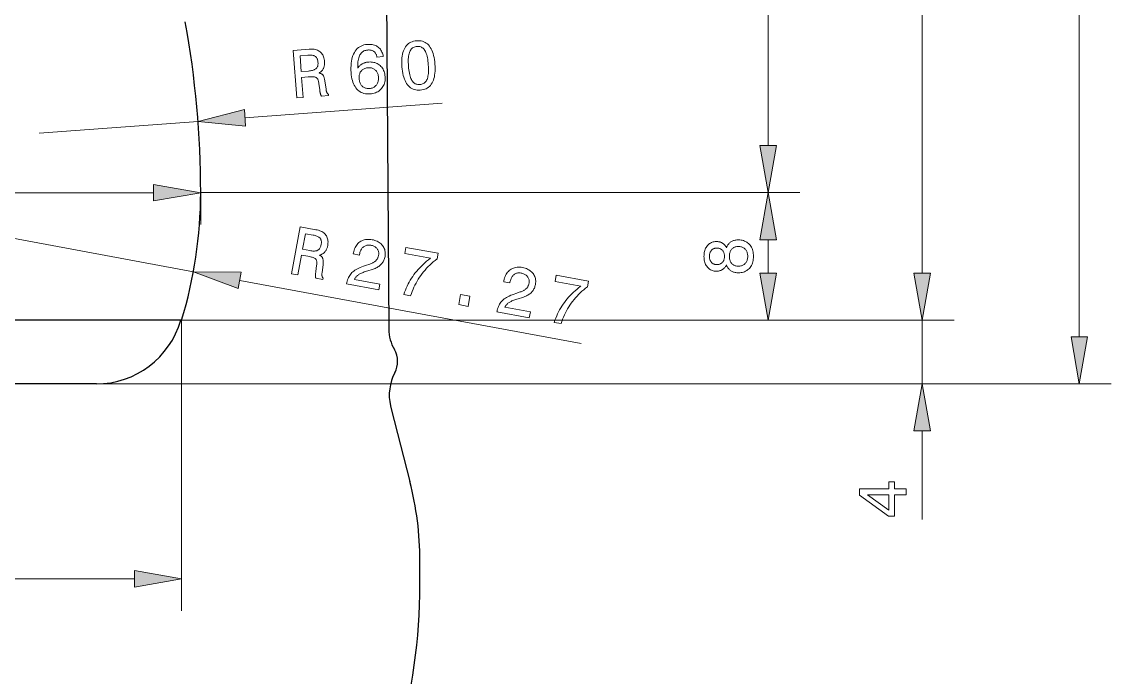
# Model space of a CAD drawing. Header units: millimetres. Extents: x 5 to 286, y 5 to 409.
# Drawn here: x 120.2 to 188.5, y 85.5 to 126.6 of the extents above; entities that cross this region are included whole.
import ezdxf

# ---------------------------------------------------------------- set-up
doc = ezdxf.new("R2010")
doc.units = ezdxf.units.MM
doc.header["$LTSCALE"] = 0.2
doc.layers.add('DIMENSIONS', color=2, linetype='Continuous')
doc.layers.add('OUTLINE', color=7, linetype='Continuous', lineweight=25)

msp = doc.modelspace()

# ---------------------------------------------------------------- linework, layer by layer
at = {"layer": 'DIMENSIONS', "lineweight": 13}
for p, q in [((176.661, 110.861), (176.661, 322.952)), ((186.516, 106.861), (186.516, 322.952)), ((166.996, 118.861), (166.996, 142.952)), ((92.468, 115.9), (128.459, 115.9)), ((104.147, 115.907), (130.958, 110.94)), ((131.414, 115.907), (168.996, 115.907)), ((131.414, 115.907), (168.996, 115.907)), ((133.863, 110.402), (155.277, 106.435)), ((130.164, 107.907), (178.661, 107.907)), ((130.164, 107.907), (168.996, 107.907)), ((130.164, 107.907), (178.661, 107.907)), ((124.872, 103.907), (188.516, 103.907)), ((124.872, 103.907), (178.661, 103.907)), ((93.668, 91.672), (127.259, 91.672))]:
    msp.add_line(p, q, dxfattribs=at)
at = {"layer": 'DIMENSIONS', "lineweight": 13, "ltscale": 0.309802}
msp.add_line((134.193, 120.595), (146.551, 121.518), dxfattribs=at)
at = {"layer": 'DIMENSIONS', "lineweight": 13, "ltscale": 0.25}
msp.add_line((121.275, 119.631), (131.247, 120.375), dxfattribs=at)
at = {"layer": 'DIMENSIONS', "lineweight": 13, "ltscale": 0.050157}
msp.add_line((131.414, 115.907), (131.414, 113.9), dxfattribs=at)
at = {"layer": 'DIMENSIONS', "lineweight": 13, "ltscale": 0.052279}
msp.add_line((166.996, 110.861), (166.996, 112.952), dxfattribs=at)
at = {"layer": 'DIMENSIONS', "lineweight": 13, "ltscale": 0.051139}
msp.add_line((176.661, 110.861), (176.661, 112.907), dxfattribs=at)
at = {"layer": 'DIMENSIONS', "lineweight": 13, "ltscale": 0.455856}
msp.add_line((130.214, 107.907), (130.214, 89.672), dxfattribs=at)
at = {"layer": 'DIMENSIONS', "lineweight": 13, "ltscale": 0.1}
msp.add_line((176.661, 103.907), (176.661, 107.907), dxfattribs=at)
at = {"layer": 'DIMENSIONS', "lineweight": 13, "ltscale": 0.138778}
msp.add_line((176.661, 95.401), (176.661, 100.952), dxfattribs=at)
at = {"layer": 'DIMENSIONS', "lineweight": 13}
for points in [[(142.86, 124.44), (142.465, 124.41), (142.456, 124.455), (142.445, 124.498), (142.431, 124.539), (142.415, 124.577), (142.398, 124.612), (142.378, 124.645), (142.356, 124.676), (142.331, 124.705), (142.305, 124.731), (142.277, 124.755), (142.246, 124.776), (142.214, 124.794), (142.179, 124.81), (142.143, 124.824), (142.105, 124.835), (142.065, 124.843), (142.023, 124.848), (141.98, 124.851), (141.934, 124.851), (141.887, 124.849), (141.823, 124.842), (141.763, 124.829), (141.706, 124.811), (141.652, 124.788), (141.602, 124.76), (141.556, 124.727), (141.513, 124.689), (141.473, 124.645), (141.437, 124.596), (141.404, 124.543), (141.375, 124.483), (141.349, 124.419), (141.327, 124.349), (141.307, 124.274), (141.291, 124.194), (141.279, 124.108), (141.27, 124.017), (141.264, 123.92), (141.261, 123.819), (141.261, 123.712), (141.285, 123.745), (141.31, 123.777), (141.335, 123.808), (141.363, 123.837), (141.391, 123.864), (141.42, 123.891), (141.451, 123.915), (141.483, 123.939), (141.517, 123.96), (141.551, 123.981), (141.587, 123.999), (141.623, 124.016), (141.661, 124.032), (141.699, 124.046), (141.739, 124.058), (141.78, 124.069), (141.821, 124.078), (141.864, 124.085), (141.907, 124.091), (141.952, 124.095), (142.035, 124.099), (142.116, 124.096), (142.194, 124.089), (142.269, 124.075), (142.341, 124.056), (142.411, 124.031), (142.478, 124), (142.542, 123.964), (142.603, 123.922), (142.662, 123.874), (142.716, 123.822), (142.766, 123.766), (142.81, 123.705), (142.849, 123.641), (142.884, 123.574), (142.913, 123.502), (142.937, 123.426), (142.957, 123.347), (142.971, 123.263), (142.98, 123.176), (142.984, 123.088), (142.982, 123.004), (142.974, 122.922), (142.96, 122.843), (142.94, 122.767), (142.914, 122.694), (142.883, 122.624), (142.846, 122.557), (142.803, 122.492), (142.753, 122.431), (142.7, 122.374), (142.642, 122.322), (142.58, 122.275), (142.514, 122.234), (142.445, 122.198), (142.372, 122.167), (142.294, 122.142), (142.213, 122.122), (142.128, 122.107), (142.039, 122.097), (141.937, 122.093), (141.838, 122.097), (141.744, 122.108), (141.654, 122.127), (141.569, 122.154), (141.488, 122.188), (141.411, 122.23), (141.339, 122.279), (141.271, 122.336), (141.207, 122.401), (141.148, 122.473), (141.095, 122.552), (141.046, 122.638), (141.003, 122.73), (140.964, 122.829), (140.931, 122.936), (140.903, 123.049), (140.88, 123.169), (140.862, 123.296), (140.849, 123.429), (140.84, 123.586), (140.838, 123.737), (140.842, 123.88), (140.853, 124.017), (140.87, 124.147), (140.894, 124.27), (140.924, 124.387), (140.961, 124.496), (141.004, 124.599), (141.054, 124.695), (141.109, 124.783), (141.17, 124.863), (141.237, 124.935), (141.309, 124.998), (141.386, 125.052), (141.469, 125.098), (141.557, 125.136), (141.651, 125.165), (141.75, 125.185), (141.854, 125.198), (141.938, 125.202), (142.019, 125.201), (142.096, 125.196), (142.17, 125.186), (142.24, 125.172), (142.308, 125.153), (142.372, 125.13), (142.433, 125.102), (142.49, 125.069), (142.544, 125.031), (142.595, 124.99), (142.641, 124.944), (142.683, 124.895), (142.721, 124.842), (142.755, 124.785), (142.784, 124.723), (142.81, 124.658), (142.831, 124.589), (142.848, 124.517)], [(144.033, 123.8), (144.024, 123.949), (144.022, 124.09), (144.025, 124.225), (144.034, 124.352), (144.049, 124.473), (144.07, 124.587), (144.096, 124.695), (144.129, 124.795), (144.167, 124.889), (144.211, 124.975), (144.261, 125.055), (144.316, 125.127), (144.377, 125.191), (144.443, 125.248), (144.515, 125.297), (144.591, 125.338), (144.674, 125.372), (144.762, 125.399), (144.855, 125.418), (144.953, 125.429), (145.053, 125.433), (145.149, 125.428), (145.24, 125.415), (145.327, 125.394), (145.409, 125.364), (145.487, 125.327), (145.561, 125.281), (145.63, 125.227), (145.695, 125.164), (145.755, 125.094), (145.811, 125.015), (145.862, 124.929), (145.909, 124.834), (145.951, 124.732), (145.988, 124.622), (146.02, 124.504), (146.048, 124.379), (146.071, 124.245), (146.09, 124.104), (146.104, 123.955), (146.112, 123.806), (146.115, 123.664), (146.112, 123.529), (146.103, 123.401), (146.088, 123.28), (146.068, 123.166), (146.042, 123.059), (146.009, 122.959), (145.972, 122.867), (145.928, 122.781), (145.879, 122.703), (145.824, 122.632), (145.763, 122.568), (145.697, 122.512), (145.626, 122.464), (145.549, 122.422), (145.466, 122.389), (145.378, 122.363), (145.284, 122.344), (145.185, 122.332), (145.085, 122.329), (144.99, 122.334), (144.9, 122.347), (144.813, 122.368), (144.731, 122.397), (144.653, 122.435), (144.579, 122.481), (144.51, 122.535), (144.445, 122.597), (144.384, 122.668), (144.327, 122.746), (144.275, 122.833), (144.229, 122.927), (144.186, 123.028), (144.149, 123.138), (144.116, 123.255), (144.088, 123.38), (144.065, 123.512), (144.046, 123.652)], [(144.445, 123.831), (144.455, 123.711), (144.468, 123.597), (144.484, 123.491), (144.502, 123.391), (144.523, 123.298), (144.546, 123.213), (144.571, 123.133), (144.6, 123.061), (144.63, 122.996), (144.664, 122.937), (144.7, 122.885), (144.739, 122.839), (144.781, 122.799), (144.826, 122.765), (144.874, 122.736), (144.925, 122.714), (144.979, 122.698), (145.036, 122.688), (145.095, 122.684), (145.158, 122.686), (145.221, 122.693), (145.28, 122.706), (145.335, 122.724), (145.386, 122.748), (145.433, 122.777), (145.476, 122.812), (145.515, 122.852), (145.55, 122.897), (145.582, 122.948), (145.609, 123.005), (145.633, 123.067), (145.653, 123.136), (145.67, 123.211), (145.683, 123.293), (145.693, 123.382), (145.699, 123.477), (145.702, 123.579), (145.701, 123.687), (145.697, 123.802), (145.689, 123.924), (145.679, 124.046), (145.666, 124.16), (145.65, 124.268), (145.632, 124.369), (145.612, 124.462), (145.589, 124.548), (145.564, 124.628), (145.536, 124.7), (145.506, 124.765), (145.473, 124.823), (145.438, 124.875), (145.399, 124.92), (145.358, 124.96), (145.313, 124.994), (145.265, 125.022), (145.214, 125.044), (145.16, 125.06), (145.103, 125.07), (145.043, 125.074), (144.98, 125.072), (144.918, 125.064), (144.859, 125.051), (144.804, 125.033), (144.753, 125.009), (144.706, 124.979), (144.663, 124.944), (144.624, 124.904), (144.588, 124.858), (144.556, 124.806), (144.528, 124.749), (144.504, 124.687), (144.484, 124.617), (144.466, 124.541), (144.453, 124.459), (144.443, 124.371), (144.436, 124.276), (144.433, 124.174), (144.433, 124.066), (144.437, 123.952)], [(137.441, 121.841), (137.218, 124.828), (138.216, 124.903), (138.303, 124.907), (138.385, 124.907), (138.464, 124.902), (138.538, 124.892), (138.609, 124.877), (138.676, 124.858), (138.739, 124.835), (138.799, 124.806), (138.854, 124.773), (138.905, 124.735), (138.953, 124.693), (138.996, 124.647), (139.034, 124.596), (139.069, 124.541), (139.099, 124.481), (139.124, 124.417), (139.146, 124.349), (139.163, 124.277), (139.176, 124.2), (139.184, 124.119), (139.187, 124.07), (139.187, 124.023), (139.185, 123.977), (139.182, 123.933), (139.176, 123.89), (139.168, 123.848), (139.158, 123.808), (139.146, 123.769), (139.131, 123.731), (139.115, 123.695), (139.097, 123.66), (139.076, 123.627), (139.054, 123.595), (139.029, 123.564), (139.003, 123.535), (138.974, 123.508), (138.943, 123.482), (138.911, 123.457), (138.876, 123.434), (138.839, 123.412), (138.872, 123.404), (138.903, 123.394), (138.932, 123.383), (138.959, 123.371), (138.985, 123.357), (139.009, 123.342), (139.031, 123.326), (139.051, 123.308), (139.07, 123.289), (139.087, 123.269), (139.102, 123.246), (139.117, 123.22), (139.131, 123.191), (139.144, 123.158), (139.156, 123.121), (139.168, 123.081), (139.179, 123.038), (139.189, 122.992), (139.198, 122.941), (139.206, 122.888), (139.274, 122.405), (139.278, 122.374), (139.283, 122.345), (139.288, 122.318), (139.294, 122.293), (139.299, 122.269), (139.305, 122.247), (139.311, 122.227), (139.318, 122.208), (139.324, 122.191), (139.331, 122.176), (139.338, 122.162), (139.346, 122.149), (139.355, 122.137), (139.364, 122.125), (139.374, 122.115), (139.384, 122.104), (139.395, 122.095), (139.407, 122.087), (139.419, 122.079), (139.432, 122.072), (139.438, 121.99), (138.986, 121.956), (138.979, 121.966), (138.973, 121.977), (138.967, 121.988), (138.961, 122.001), (138.955, 122.015), (138.949, 122.029), (138.943, 122.045), (138.938, 122.061), (138.932, 122.079), (138.927, 122.098), (138.922, 122.117), (138.916, 122.138), (138.911, 122.161), (138.906, 122.185), (138.902, 122.21), (138.897, 122.236), (138.892, 122.264), (138.887, 122.293), (138.883, 122.324), (138.878, 122.356), (138.828, 122.741), (138.82, 122.797), (138.81, 122.849), (138.798, 122.897), (138.786, 122.94), (138.772, 122.98), (138.756, 123.015), (138.739, 123.046), (138.721, 123.072), (138.701, 123.095), (138.68, 123.113), (138.655, 123.128), (138.624, 123.141), (138.587, 123.151), (138.543, 123.16), (138.494, 123.166), (138.439, 123.169), (138.377, 123.171), (138.309, 123.17), (138.236, 123.168), (138.156, 123.163), (137.746, 123.132), (137.84, 121.871)], [(138.132, 124.529), (137.644, 124.492), (137.719, 123.498), (138.179, 123.532), (138.247, 123.538), (138.311, 123.547), (138.37, 123.557), (138.425, 123.569), (138.475, 123.583), (138.521, 123.6), (138.562, 123.618), (138.599, 123.638), (138.632, 123.66), (138.66, 123.684), (138.685, 123.711), (138.706, 123.74), (138.725, 123.773), (138.74, 123.808), (138.753, 123.846), (138.762, 123.887), (138.769, 123.931), (138.772, 123.978), (138.773, 124.027), (138.77, 124.079), (138.765, 124.131), (138.757, 124.179), (138.747, 124.224), (138.734, 124.266), (138.719, 124.304), (138.701, 124.34), (138.681, 124.372), (138.658, 124.401), (138.633, 124.426), (138.605, 124.449), (138.574, 124.468), (138.54, 124.485), (138.502, 124.5), (138.46, 124.512), (138.414, 124.521), (138.365, 124.528), (138.313, 124.532), (138.256, 124.533), (138.196, 124.532)], [(142.564, 123.141), (142.558, 123.198), (142.549, 123.253), (142.537, 123.304), (142.522, 123.354), (142.504, 123.401), (142.483, 123.445), (142.459, 123.486), (142.431, 123.525), (142.401, 123.562), (142.367, 123.595), (142.331, 123.626), (142.294, 123.653), (142.254, 123.677), (142.213, 123.696), (142.17, 123.712), (142.126, 123.725), (142.079, 123.734), (142.031, 123.739), (141.981, 123.74), (141.93, 123.738), (141.872, 123.732), (141.817, 123.723), (141.766, 123.71), (141.717, 123.695), (141.67, 123.676), (141.627, 123.653), (141.586, 123.628), (141.548, 123.599), (141.513, 123.567), (141.481, 123.531), (141.452, 123.493), (141.426, 123.453), (141.404, 123.41), (141.386, 123.365), (141.371, 123.318), (141.36, 123.268), (141.352, 123.216), (141.347, 123.162), (141.347, 123.105), (141.349, 123.046), (141.355, 122.987), (141.364, 122.931), (141.377, 122.878), (141.392, 122.827), (141.411, 122.779), (141.432, 122.734), (141.457, 122.692), (141.485, 122.652), (141.516, 122.615), (141.55, 122.581), (141.587, 122.55), (141.625, 122.523), (141.666, 122.499), (141.709, 122.479), (141.754, 122.463), (141.801, 122.451), (141.85, 122.442), (141.901, 122.437), (141.955, 122.435), (142.01, 122.438), (142.063, 122.443), (142.113, 122.453), (142.161, 122.465), (142.207, 122.482), (142.25, 122.501), (142.291, 122.525), (142.33, 122.551), (142.366, 122.581), (142.401, 122.615), (142.433, 122.652), (142.461, 122.692), (142.487, 122.734), (142.509, 122.778), (142.527, 122.824), (142.542, 122.871), (142.554, 122.921), (142.561, 122.973), (142.566, 123.027), (142.567, 123.083)], [(134.155, 121.115), (131.247, 120.375), (134.232, 120.076)], [(166.475, 118.861), (166.996, 115.907), (167.517, 118.861)], [(128.459, 115.379), (131.414, 115.9), (128.459, 116.421)], [(167.517, 112.952), (166.996, 115.907), (166.475, 112.952)], [(137.112, 110.817), (137.658, 113.763), (138.643, 113.58), (138.727, 113.563), (138.807, 113.541), (138.881, 113.516), (138.951, 113.488), (139.016, 113.456), (139.076, 113.42), (139.131, 113.381), (139.181, 113.339), (139.226, 113.293), (139.266, 113.243), (139.301, 113.19), (139.331, 113.134), (139.355, 113.075), (139.374, 113.013), (139.388, 112.948), (139.397, 112.88), (139.4, 112.808), (139.398, 112.734), (139.391, 112.656), (139.378, 112.576), (139.369, 112.528), (139.357, 112.483), (139.344, 112.439), (139.329, 112.397), (139.312, 112.357), (139.294, 112.318), (139.274, 112.282), (139.252, 112.247), (139.229, 112.214), (139.204, 112.184), (139.177, 112.155), (139.149, 112.128), (139.119, 112.102), (139.087, 112.079), (139.054, 112.058), (139.02, 112.039), (138.983, 112.021), (138.946, 112.006), (138.906, 111.992), (138.865, 111.981), (138.894, 111.964), (138.922, 111.947), (138.947, 111.929), (138.971, 111.91), (138.992, 111.89), (139.011, 111.87), (139.028, 111.848), (139.044, 111.826), (139.057, 111.803), (139.068, 111.779), (139.077, 111.753), (139.085, 111.724), (139.091, 111.692), (139.095, 111.657), (139.098, 111.618), (139.099, 111.577), (139.098, 111.532), (139.096, 111.485), (139.092, 111.434), (139.086, 111.38), (139.028, 110.895), (139.025, 110.865), (139.022, 110.836), (139.02, 110.808), (139.019, 110.782), (139.019, 110.758), (139.019, 110.735), (139.019, 110.714), (139.021, 110.694), (139.023, 110.676), (139.026, 110.66), (139.029, 110.645), (139.033, 110.63), (139.039, 110.616), (139.044, 110.602), (139.051, 110.589), (139.059, 110.577), (139.067, 110.565), (139.076, 110.554), (139.086, 110.543), (139.096, 110.533), (139.082, 110.452), (138.636, 110.535), (138.632, 110.546), (138.629, 110.558), (138.625, 110.571), (138.623, 110.585), (138.62, 110.599), (138.619, 110.615), (138.617, 110.632), (138.616, 110.649), (138.615, 110.668), (138.615, 110.687), (138.615, 110.707), (138.615, 110.729), (138.616, 110.752), (138.617, 110.776), (138.619, 110.802), (138.621, 110.829), (138.623, 110.857), (138.626, 110.886), (138.63, 110.917), (138.633, 110.949), (138.683, 111.335), (138.689, 111.391), (138.693, 111.444), (138.694, 111.493), (138.693, 111.538), (138.689, 111.579), (138.683, 111.617), (138.675, 111.651), (138.664, 111.682), (138.65, 111.709), (138.635, 111.732), (138.614, 111.753), (138.587, 111.773), (138.554, 111.792), (138.514, 111.811), (138.468, 111.83), (138.416, 111.848), (138.357, 111.865), (138.291, 111.882), (138.219, 111.898), (138.141, 111.913), (137.736, 111.988), (137.506, 110.744)], [(138.466, 113.24), (137.985, 113.329), (137.803, 112.349), (138.257, 112.265), (138.325, 112.253), (138.388, 112.245), (138.448, 112.24), (138.504, 112.238), (138.556, 112.239), (138.605, 112.243), (138.65, 112.25), (138.691, 112.26), (138.728, 112.273), (138.761, 112.289), (138.792, 112.309), (138.82, 112.332), (138.846, 112.358), (138.87, 112.388), (138.892, 112.422), (138.912, 112.459), (138.929, 112.5), (138.944, 112.544), (138.958, 112.592), (138.968, 112.643), (138.977, 112.694), (138.981, 112.743), (138.983, 112.789), (138.981, 112.832), (138.976, 112.874), (138.968, 112.912), (138.957, 112.948), (138.942, 112.982), (138.924, 113.013), (138.903, 113.042), (138.878, 113.069), (138.849, 113.094), (138.816, 113.118), (138.778, 113.14), (138.737, 113.161), (138.691, 113.18), (138.641, 113.197), (138.587, 113.213), (138.528, 113.227)], [(140.562, 110.178), (140.565, 110.191), (140.583, 110.276), (140.604, 110.358), (140.629, 110.437), (140.658, 110.511), (140.69, 110.583), (140.725, 110.65), (140.764, 110.714), (140.807, 110.774), (140.853, 110.831), (140.903, 110.884), (140.958, 110.934), (141.019, 110.983), (141.087, 111.031), (141.161, 111.078), (141.242, 111.123), (141.33, 111.167), (141.424, 111.209), (141.524, 111.251), (141.631, 111.291), (141.745, 111.329), (142.021, 111.42), (142.069, 111.436), (142.116, 111.454), (142.159, 111.473), (142.201, 111.492), (142.24, 111.513), (142.277, 111.535), (142.312, 111.558), (142.344, 111.582), (142.374, 111.607), (142.401, 111.633), (142.427, 111.66), (142.45, 111.689), (142.472, 111.72), (142.492, 111.751), (142.51, 111.784), (142.526, 111.819), (142.54, 111.855), (142.552, 111.892), (142.563, 111.931), (142.571, 111.972), (142.578, 112.018), (142.581, 112.063), (142.581, 112.107), (142.578, 112.149), (142.57, 112.191), (142.559, 112.231), (142.545, 112.27), (142.527, 112.308), (142.506, 112.344), (142.481, 112.38), (142.452, 112.413), (142.422, 112.444), (142.388, 112.473), (142.352, 112.499), (142.313, 112.522), (142.271, 112.544), (142.227, 112.562), (142.18, 112.578), (142.13, 112.592), (142.077, 112.603), (142.024, 112.611), (141.973, 112.615), (141.924, 112.615), (141.876, 112.61), (141.83, 112.602), (141.785, 112.59), (141.742, 112.573), (141.7, 112.552), (141.66, 112.528), (141.622, 112.499), (141.585, 112.467), (141.551, 112.431), (141.52, 112.392), (141.492, 112.35), (141.466, 112.304), (141.442, 112.255), (141.421, 112.203), (141.403, 112.147), (141.387, 112.088), (141.374, 112.026), (141.368, 111.991), (140.982, 112.062), (140.993, 112.122), (141.013, 112.213), (141.037, 112.299), (141.066, 112.38), (141.099, 112.457), (141.137, 112.528), (141.179, 112.595), (141.227, 112.656), (141.278, 112.713), (141.335, 112.765), (141.395, 112.812), (141.46, 112.854), (141.527, 112.889), (141.597, 112.919), (141.67, 112.942), (141.746, 112.959), (141.824, 112.97), (141.905, 112.974), (141.989, 112.973), (142.076, 112.965), (142.165, 112.952), (142.25, 112.933), (142.331, 112.911), (142.407, 112.884), (142.48, 112.853), (142.548, 112.818), (142.611, 112.779), (142.671, 112.735), (142.726, 112.687), (142.777, 112.635), (142.824, 112.579), (142.866, 112.519), (142.902, 112.458), (142.931, 112.394), (142.955, 112.329), (142.973, 112.261), (142.986, 112.191), (142.992, 112.12), (142.992, 112.046), (142.986, 111.97), (142.975, 111.893), (142.962, 111.833), (142.946, 111.775), (142.928, 111.719), (142.907, 111.666), (142.882, 111.614), (142.855, 111.565), (142.825, 111.517), (142.792, 111.472), (142.757, 111.429), (142.718, 111.388), (142.677, 111.349), (142.632, 111.312), (142.584, 111.276), (142.534, 111.243), (142.48, 111.211), (142.423, 111.181), (142.363, 111.153), (142.299, 111.127), (142.233, 111.103), (142.164, 111.08), (141.892, 111), (141.816, 110.976), (141.744, 110.952), (141.677, 110.928), (141.614, 110.904), (141.555, 110.88), (141.5, 110.856), (141.449, 110.832), (141.402, 110.808), (141.359, 110.784), (141.321, 110.76), (141.285, 110.735), (141.252, 110.71), (141.22, 110.683), (141.191, 110.655), (141.163, 110.626), (141.138, 110.596), (141.114, 110.565), (141.092, 110.532), (141.073, 110.499), (141.055, 110.464), (142.655, 110.168), (142.588, 109.803)], [(164.381, 111.37), (164.362, 111.331), (164.342, 111.295), (164.32, 111.26), (164.298, 111.227), (164.274, 111.197), (164.248, 111.168), (164.222, 111.141), (164.194, 111.116), (164.165, 111.094), (164.134, 111.073), (164.102, 111.054), (164.069, 111.037), (164.034, 111.022), (163.998, 111.009), (163.96, 110.999), (163.921, 110.99), (163.881, 110.983), (163.839, 110.978), (163.795, 110.975), (163.75, 110.974), (163.683, 110.976), (163.618, 110.984), (163.556, 110.997), (163.496, 111.015), (163.439, 111.038), (163.384, 111.067), (163.332, 111.1), (163.283, 111.139), (163.236, 111.183), (163.192, 111.232), (163.151, 111.285), (163.114, 111.342), (163.082, 111.401), (163.054, 111.464), (163.03, 111.53), (163.011, 111.598), (162.996, 111.671), (162.985, 111.746), (162.979, 111.824), (162.977, 111.906), (162.979, 111.987), (162.985, 112.066), (162.996, 112.142), (163.011, 112.214), (163.03, 112.283), (163.054, 112.348), (163.082, 112.411), (163.114, 112.47), (163.151, 112.526), (163.192, 112.579), (163.236, 112.628), (163.283, 112.671), (163.332, 112.71), (163.384, 112.743), (163.439, 112.771), (163.496, 112.794), (163.556, 112.812), (163.618, 112.825), (163.683, 112.833), (163.75, 112.835), (163.796, 112.834), (163.839, 112.831), (163.882, 112.827), (163.922, 112.82), (163.962, 112.811), (164, 112.8), (164.036, 112.788), (164.071, 112.773), (164.104, 112.757), (164.136, 112.738), (164.167, 112.718), (164.196, 112.695), (164.224, 112.671), (164.25, 112.644), (164.275, 112.616), (164.299, 112.585), (164.322, 112.552), (164.343, 112.517), (164.362, 112.48), (164.381, 112.441), (164.4, 112.489), (164.422, 112.535), (164.445, 112.578), (164.471, 112.619), (164.498, 112.657), (164.528, 112.693), (164.559, 112.727), (164.593, 112.758), (164.628, 112.787), (164.665, 112.813), (164.705, 112.837), (164.746, 112.858), (164.788, 112.877), (164.833, 112.893), (164.879, 112.907), (164.927, 112.919), (164.976, 112.927), (165.028, 112.934), (165.081, 112.937), (165.135, 112.939), (165.22, 112.936), (165.301, 112.927), (165.379, 112.914), (165.453, 112.894), (165.524, 112.869), (165.591, 112.838), (165.655, 112.802), (165.715, 112.76), (165.772, 112.712), (165.825, 112.659), (165.874, 112.601), (165.917, 112.54), (165.956, 112.474), (165.989, 112.405), (166.018, 112.331), (166.041, 112.254), (166.059, 112.173), (166.072, 112.088), (166.079, 111.999), (166.082, 111.906), (166.079, 111.813), (166.072, 111.724), (166.059, 111.639), (166.041, 111.558), (166.018, 111.48), (165.989, 111.407), (165.956, 111.338), (165.917, 111.272), (165.874, 111.211), (165.825, 111.153), (165.772, 111.1), (165.715, 111.053), (165.655, 111.011), (165.591, 110.975), (165.524, 110.944), (165.453, 110.919), (165.379, 110.9), (165.301, 110.886), (165.22, 110.877), (165.135, 110.875), (165.081, 110.876), (165.028, 110.88), (164.976, 110.886), (164.927, 110.895), (164.879, 110.906), (164.833, 110.92), (164.788, 110.936), (164.746, 110.955), (164.705, 110.976), (164.665, 111), (164.628, 111.026), (164.593, 111.055), (164.559, 111.086), (164.528, 111.12), (164.498, 111.155), (164.471, 111.194), (164.445, 111.234), (164.422, 111.277), (164.4, 111.322)], [(144.153, 109.513), (144.2, 109.65), (144.251, 109.785), (144.305, 109.917), (144.363, 110.046), (144.425, 110.173), (144.491, 110.296), (144.56, 110.417), (144.632, 110.536), (144.709, 110.651), (144.789, 110.764), (144.873, 110.875), (144.961, 110.984), (145.053, 111.09), (145.15, 111.195), (145.252, 111.298), (145.357, 111.399), (145.467, 111.499), (145.582, 111.596), (145.7, 111.691), (145.824, 111.785), (144.211, 112.084), (144.283, 112.471), (146.304, 112.097), (146.238, 111.745), (146.119, 111.653), (146.004, 111.558), (145.893, 111.461), (145.785, 111.362), (145.681, 111.26), (145.581, 111.156), (145.485, 111.05), (145.393, 110.941), (145.305, 110.829), (145.22, 110.715), (145.139, 110.599), (145.062, 110.48), (144.989, 110.358), (144.92, 110.234), (144.854, 110.107), (144.792, 109.978), (144.734, 109.846), (144.679, 109.711), (144.629, 109.574), (144.582, 109.434)], [(163.784, 111.385), (163.826, 111.386), (163.867, 111.391), (163.906, 111.398), (163.943, 111.408), (163.978, 111.42), (164.012, 111.436), (164.044, 111.455), (164.074, 111.476), (164.103, 111.5), (164.13, 111.527), (164.155, 111.557), (164.177, 111.588), (164.196, 111.621), (164.213, 111.656), (164.228, 111.693), (164.24, 111.732), (164.249, 111.772), (164.255, 111.815), (164.259, 111.859), (164.261, 111.906), (164.259, 111.952), (164.255, 111.997), (164.249, 112.04), (164.24, 112.081), (164.228, 112.12), (164.213, 112.157), (164.196, 112.192), (164.177, 112.225), (164.155, 112.257), (164.13, 112.286), (164.103, 112.313), (164.074, 112.337), (164.044, 112.359), (164.012, 112.377), (163.978, 112.393), (163.943, 112.406), (163.906, 112.416), (163.867, 112.423), (163.826, 112.427), (163.784, 112.428), (163.742, 112.427), (163.702, 112.423), (163.663, 112.416), (163.627, 112.406), (163.592, 112.394), (163.559, 112.378), (163.528, 112.36), (163.499, 112.339), (163.471, 112.316), (163.446, 112.289), (163.422, 112.26), (163.401, 112.229), (163.383, 112.196), (163.367, 112.161), (163.353, 112.124), (163.342, 112.084), (163.333, 112.043), (163.327, 111.999), (163.324, 111.953), (163.322, 111.906), (163.324, 111.858), (163.327, 111.813), (163.333, 111.769), (163.342, 111.728), (163.353, 111.689), (163.367, 111.652), (163.383, 111.617), (163.401, 111.584), (163.422, 111.553), (163.446, 111.524), (163.471, 111.498), (163.499, 111.474), (163.528, 111.453), (163.559, 111.435), (163.592, 111.42), (163.627, 111.407), (163.663, 111.397), (163.702, 111.39), (163.742, 111.386)], [(165.127, 111.29), (165.181, 111.292), (165.232, 111.297), (165.281, 111.305), (165.328, 111.317), (165.372, 111.331), (165.415, 111.35), (165.454, 111.371), (165.492, 111.396), (165.527, 111.424), (165.56, 111.456), (165.59, 111.49), (165.618, 111.526), (165.641, 111.566), (165.662, 111.607), (165.68, 111.651), (165.694, 111.697), (165.705, 111.746), (165.713, 111.797), (165.718, 111.85), (165.719, 111.906), (165.718, 111.962), (165.713, 112.015), (165.705, 112.067), (165.694, 112.116), (165.68, 112.162), (165.662, 112.206), (165.641, 112.248), (165.618, 112.287), (165.59, 112.324), (165.56, 112.358), (165.527, 112.389), (165.492, 112.417), (165.454, 112.442), (165.415, 112.464), (165.372, 112.482), (165.328, 112.497), (165.281, 112.508), (165.232, 112.517), (165.181, 112.522), (165.127, 112.523), (165.077, 112.522), (165.029, 112.517), (164.984, 112.509), (164.94, 112.497), (164.899, 112.482), (164.859, 112.464), (164.822, 112.443), (164.787, 112.418), (164.754, 112.39), (164.723, 112.359), (164.695, 112.325), (164.67, 112.288), (164.647, 112.249), (164.628, 112.207), (164.612, 112.163), (164.598, 112.117), (164.588, 112.068), (164.581, 112.016), (164.576, 111.962), (164.575, 111.906), (164.576, 111.849), (164.581, 111.796), (164.588, 111.745), (164.598, 111.696), (164.612, 111.649), (164.628, 111.606), (164.647, 111.564), (164.67, 111.525), (164.695, 111.489), (164.723, 111.454), (164.754, 111.423), (164.787, 111.395), (164.822, 111.371), (164.859, 111.349), (164.899, 111.331), (164.94, 111.316), (164.984, 111.305), (165.029, 111.297), (165.077, 111.292)], [(133.958, 110.914), (130.958, 110.94), (133.768, 109.89)], [(149.996, 108.431), (149.999, 108.443), (150.017, 108.529), (150.038, 108.611), (150.063, 108.689), (150.092, 108.764), (150.124, 108.835), (150.159, 108.902), (150.199, 108.966), (150.241, 109.027), (150.287, 109.083), (150.337, 109.136), (150.392, 109.187), (150.453, 109.236), (150.521, 109.284), (150.595, 109.33), (150.676, 109.375), (150.764, 109.419), (150.858, 109.462), (150.958, 109.503), (151.065, 109.543), (151.179, 109.582), (151.455, 109.672), (151.503, 109.689), (151.55, 109.706), (151.593, 109.725), (151.635, 109.745), (151.674, 109.766), (151.711, 109.787), (151.746, 109.81), (151.778, 109.834), (151.808, 109.859), (151.835, 109.886), (151.861, 109.913), (151.884, 109.942), (151.906, 109.972), (151.926, 110.004), (151.944, 110.037), (151.96, 110.071), (151.974, 110.107), (151.986, 110.145), (151.997, 110.184), (152.005, 110.224), (152.012, 110.27), (152.015, 110.315), (152.015, 110.359), (152.012, 110.402), (152.004, 110.443), (151.993, 110.483), (151.979, 110.522), (151.961, 110.56), (151.94, 110.597), (151.915, 110.632), (151.886, 110.666), (151.856, 110.697), (151.822, 110.725), (151.786, 110.751), (151.747, 110.775), (151.705, 110.796), (151.661, 110.815), (151.614, 110.831), (151.564, 110.845), (151.511, 110.856), (151.458, 110.864), (151.407, 110.867), (151.358, 110.867), (151.31, 110.863), (151.264, 110.854), (151.219, 110.842), (151.176, 110.826), (151.134, 110.805), (151.094, 110.78), (151.056, 110.752), (151.019, 110.719), (150.985, 110.683), (150.954, 110.644), (150.926, 110.602), (150.9, 110.556), (150.876, 110.507), (150.855, 110.455), (150.837, 110.4), (150.821, 110.341), (150.808, 110.278), (150.802, 110.243), (150.416, 110.315), (150.427, 110.375), (150.447, 110.466), (150.471, 110.552), (150.5, 110.633), (150.533, 110.709), (150.571, 110.78), (150.613, 110.847), (150.661, 110.909), (150.712, 110.966), (150.769, 111.018), (150.829, 111.065), (150.894, 111.106), (150.961, 111.142), (151.031, 111.171), (151.104, 111.194), (151.18, 111.211), (151.258, 111.222), (151.339, 111.227), (151.423, 111.225), (151.51, 111.218), (151.599, 111.204), (151.684, 111.186), (151.765, 111.163), (151.841, 111.137), (151.914, 111.106), (151.982, 111.07), (152.045, 111.031), (152.105, 110.987), (152.16, 110.94), (152.211, 110.887), (152.258, 110.831), (152.3, 110.772), (152.336, 110.71), (152.366, 110.647), (152.389, 110.581), (152.407, 110.513), (152.42, 110.444), (152.426, 110.372), (152.426, 110.298), (152.42, 110.223), (152.409, 110.145), (152.396, 110.085), (152.38, 110.027), (152.362, 109.972), (152.341, 109.918), (152.316, 109.866), (152.289, 109.817), (152.259, 109.77), (152.226, 109.724), (152.191, 109.681), (152.152, 109.64), (152.111, 109.601), (152.066, 109.564), (152.018, 109.529), (151.968, 109.495), (151.914, 109.463), (151.857, 109.434), (151.797, 109.406), (151.733, 109.379), (151.667, 109.355), (151.598, 109.332), (151.326, 109.252), (151.25, 109.228), (151.178, 109.204), (151.111, 109.181), (151.048, 109.157), (150.989, 109.133), (150.934, 109.109), (150.883, 109.085), (150.836, 109.061), (150.793, 109.037), (150.755, 109.013), (150.719, 108.988), (150.686, 108.962), (150.654, 108.935), (150.625, 108.907), (150.597, 108.878), (150.572, 108.848), (150.548, 108.817), (150.526, 108.785), (150.507, 108.751), (150.489, 108.717), (152.089, 108.42), (152.022, 108.055)], [(153.587, 107.765), (153.634, 107.903), (153.685, 108.037), (153.739, 108.169), (153.797, 108.298), (153.859, 108.425), (153.925, 108.549), (153.994, 108.67), (154.066, 108.788), (154.143, 108.904), (154.223, 109.017), (154.307, 109.127), (154.395, 109.236), (154.487, 109.343), (154.584, 109.448), (154.686, 109.551), (154.791, 109.652), (154.901, 109.751), (155.016, 109.848), (155.135, 109.944), (155.258, 110.037), (153.645, 110.336), (153.717, 110.724), (155.738, 110.349), (155.672, 109.997), (155.553, 109.905), (155.438, 109.811), (155.327, 109.714), (155.219, 109.614), (155.115, 109.513), (155.015, 109.409), (154.919, 109.302), (154.827, 109.193), (154.739, 109.082), (154.654, 108.968), (154.573, 108.851), (154.496, 108.732), (154.423, 108.611), (154.354, 108.487), (154.288, 108.36), (154.226, 108.23), (154.168, 108.098), (154.113, 107.963), (154.063, 107.826), (154.016, 107.686)], [(166.475, 110.861), (166.996, 107.907), (167.517, 110.861)], [(176.14, 110.861), (176.661, 107.907), (177.182, 110.861)], [(176.14, 110.861), (176.661, 107.907), (177.182, 110.861)], [(147.594, 108.876), (147.711, 109.508), (148.298, 109.399), (148.18, 108.767)], [(185.995, 106.861), (186.516, 103.907), (187.037, 106.861)], [(177.182, 100.952), (176.661, 103.907), (176.14, 100.952)], [(175.661, 96.938), (174.919, 96.938), (174.919, 95.62), (174.539, 95.62), (172.728, 96.934), (172.728, 97.326), (174.573, 97.326), (174.573, 97.754), (174.919, 97.754), (174.919, 97.326), (175.661, 97.326)], [(174.573, 95.983), (174.573, 96.938), (173.23, 96.938)], [(127.259, 91.151), (130.214, 91.672), (127.259, 92.193)]]:
    msp.add_lwpolyline(points, close=True, dxfattribs=at)
for points in [[(134.155, 121.115), (131.247, 120.375), (134.155, 121.115), (134.232, 120.076)], [(166.475, 118.861), (166.996, 115.907), (166.475, 118.861), (167.517, 118.861)], [(128.459, 115.379), (131.414, 115.9), (128.459, 115.379), (128.459, 116.421)], [(167.517, 112.952), (166.996, 115.907), (167.517, 112.952), (166.475, 112.952)], [(133.958, 110.914), (130.958, 110.94), (133.958, 110.914), (133.768, 109.89)], [(166.475, 110.861), (166.996, 107.907), (166.475, 110.861), (167.517, 110.861)], [(176.14, 110.861), (176.661, 107.907), (176.14, 110.861), (177.182, 110.861)], [(176.14, 110.861), (176.661, 107.907), (176.14, 110.861), (177.182, 110.861)], [(185.995, 106.861), (186.516, 103.907), (185.995, 106.861), (187.037, 106.861)], [(177.182, 100.952), (176.661, 103.907), (177.182, 100.952), (176.14, 100.952)], [(127.259, 91.151), (130.214, 91.672), (127.259, 91.151), (127.259, 92.193)]]:
    msp.add_solid(points, dxfattribs=at)
at = {"layer": 'OUTLINE', "lineweight": 30}
for p, q in [((142.514, 213.073), (143.214, 107.333)), ((130.214, 107.907), (90.714, 107.907)), ((130.164, 107.907), (90.764, 107.907)), ((124.872, 103.907), (96.055, 103.907))]:
    msp.add_line(p, q, dxfattribs=at)
at = {"layer": 'OUTLINE', "lineweight": 30, "ltscale": 0.004642}
msp.add_line((143.317, 102.533), (143.361, 102.352), dxfattribs=at)
at = {"layer": 'OUTLINE', "lineweight": 30, "ltscale": 0.1179}
msp.add_line((143.361, 102.352), (144.534, 97.784), dxfattribs=at)
at = {"layer": 'OUTLINE', "lineweight": 30, "ltscale": 0.0375}
msp.add_line((145.164, 91.307), (145.164, 92.807), dxfattribs=at)
at = {"layer": 'OUTLINE', "lineweight": 30}
for centre, radius, start, end in [((71.414, 115.907), 60, 0, 10.28553), ((104.147, 115.907), 27.267, 342.93849, 359.99998), ((124.872, 109.407), 5.5, 270.00005, 344.17331), ((145.782, 107.35), 2.569, 180.37944, 210.1399), ((142.264, 105.307), 1.5, 332.11272, 30.14), ((146.241, 103.202), 3, 152.11277, 192.89203), ((125.164, 92.807), 20, 0.00001, 14.41189), ((109.364, 91.307), 35.8, 343.77992, 359.99998)]:
    msp.add_arc(centre, radius, start, end, dxfattribs=at)

doc.saveas('drawing.dxf')
